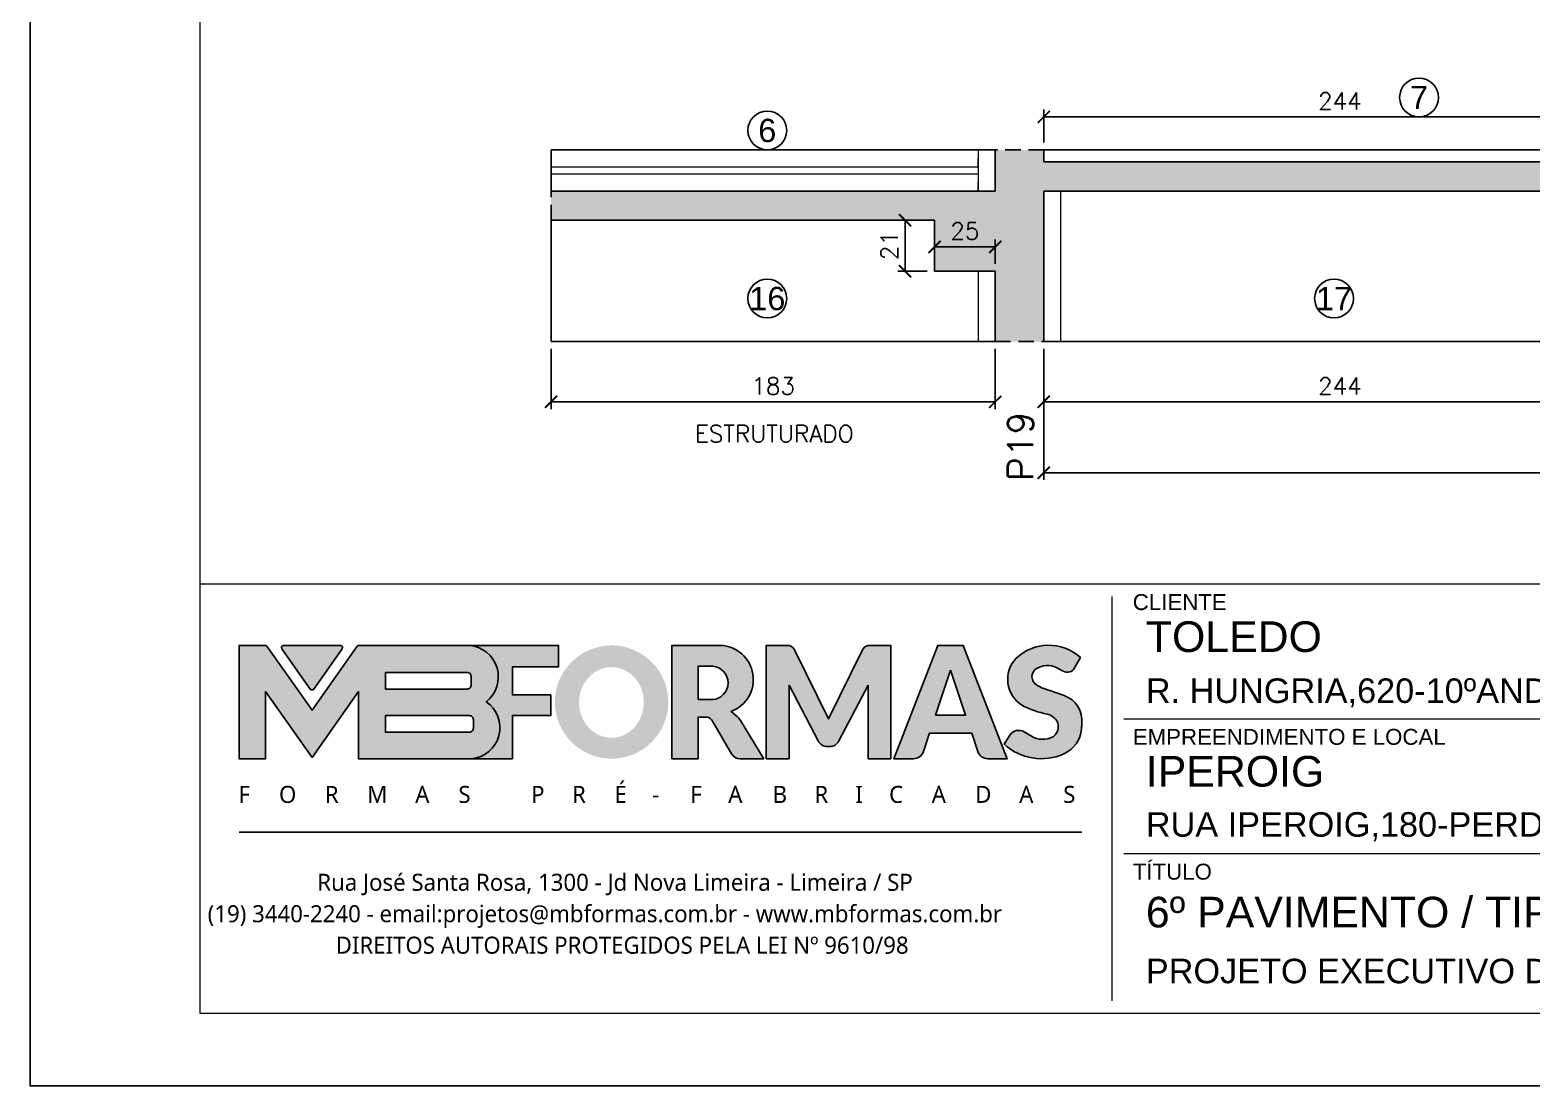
# Model space of a CAD drawing. Extents: x -23436 to 4767, y -4638 to 9755.
# Drawn here: x -17506 to -16888, y 632 to 1068 of the extents above; entities that cross this region are included whole.
import ezdxf
from ezdxf.enums import TextEntityAlignment as Align

# ---------------------------------------------------------------- set-up
doc = ezdxf.new("R2010")
doc.units = 0
doc.header["$PDMODE"] = 2
doc.header["$PDSIZE"] = 10
doc.linetypes.add('HIDDEN', pattern=[9.525, 6.35, -3.175])
doc.layers.get('0').update_dxf_attribs({"lineweight": 13})
doc.layers.get('Defpoints').update_dxf_attribs({"lineweight": 13})
for name, color, linetype in [('Concreto', 250, 'HIDDEN'), ('Cota', 4, 'Continuous'), ('MB Logo', 255, 'Continuous'), ('Painéis', 200, 'Continuous'), ('Romaneio', 10, 'Continuous')]:
    doc.layers.add(name, color=color, linetype=linetype)
for name, color, linetype, lineweight in [('FOLHA MB', 7, 'Continuous', 13), ('Sarr 2.2x7', 40, 'Continuous', 9), ('Texto Seção', 7, 'Continuous', 15)]:
    doc.layers.add(name, color=color, linetype=linetype, lineweight=lineweight)
doc.layers.add('Laje_Perimetro', color=7, linetype='Continuous', plot=False)
doc.styles.add('ARIAL', font='arial.ttf', dxfattribs={"oblique": 15, "height": 25})
doc.styles.add('MB_C01', font='arial.ttf', dxfattribs={"height": 1.3})
doc.styles.add('MB_C02', font='arial.ttf', dxfattribs={"height": 2})
doc.styles.add('MB_C03', font='arial.ttf', dxfattribs={"height": 2.5})
doc.styles.add('MtXpl_Lucida_Sans_Un', font='l_10646.ttf')
doc.styles.add('REGUA-120', font='ROMANS.shx', dxfattribs={"height": 15})
doc.styles.add('ROMANS', font='romans.shx')
doc.dimstyles.new('Cota Paínel', dxfattribs={"dimtxt": 7, "dimasz": 5, "dimexe": 3, "dimexo": 3, "dimgap": 3, "dimtad": 1, "dimdec": 1, "dimzin": 12, "dimdsep": 46, "dimtxsty": 'ROMANS', "dimblk": 'ARCHTICK', "dimcen": 0, "dimclrd": 4, "dimclre": 4, "dimclrt": 1, "dimadec": 1, "dimazin": 3, "dimtfac": 1, "dimtdec": 1, "dimtmove": 0, "dimatfit": 3, "dimldrblk": 'OBLIQUE', "dimfxl": 1, "dimtolj": 1, "dimtzin": 12, "dimarcsym": 0})

# ---------------------------------------------------------------- blocks, each defined once
blk = doc.blocks.new('MB-NOVO')
at = {"layer": 'MB Logo', "linetype": 'Continuous'}
h = blk.add_hatch(color=256, dxfattribs=at)
h.dxf.hatch_style = 1
h.set_gradient(color1=(242, 132, 69), color2=(247, 180, 141), rotation=90, tint=1)
h.paths.add_polyline_path([(-18529.58, 10980.84), (-18475.71, 10980.84, 0.706757), (-18468.67, 11008.01, 0.681802), (-18476.71, 11034.89), (-18529.36, 11034.89, 0.243712), (-18530.18, 11034.46), (-18551.72, 11003.93), (-18573.27, 11034.46, 0.243712), (-18574.09, 11034.89), (-18586.52, 11034.89), (-18586.52, 10980.84), (-18573.87, 10980.84), (-18573.87, 11012.87), (-18551.72, 10981.49), (-18529.58, 11012.87)])
h.paths.add_polyline_path([(-18516.75, 11014.08), (-18516.75, 11021.99), (-18477.79, 11021.99, -0.414214), (-18475.79, 11019.99), (-18475.79, 11016.08, -0.414214), (-18477.79, 11014.08)], flags=16)
h.paths.add_polyline_path([(-18516.75, 11001.39), (-18476.79, 11001.39, -0.414214), (-18474.79, 10999.39), (-18474.79, 10995.48, -0.414214), (-18476.79, 10993.48), (-18516.75, 10993.48)], flags=16)
at = {"layer": 'MB Logo', "true_color": 0x262626}
h = blk.add_hatch(color=250, dxfattribs=at)
h.dxf.hatch_style = 1
h.paths.add_polyline_path([(-18537.31, 11033.31, 0.60809), (-18538.12, 11034.89), (-18565.32, 11034.89, 0.60809), (-18566.14, 11033.31), (-18552.54, 11014.04, 0.518202), (-18550.91, 11014.04)])
h = blk.add_hatch(color=250, dxfattribs=at)
h.dxf.hatch_style = 1
h.paths.add_polyline_path([(-18456.17, 11011.29), (-18456.17, 11024.65), (-18434.21, 11024.65), (-18434.21, 11034.89), (-18476.71, 11034.89, -0.681802), (-18468.67, 11008.01, -0.706757), (-18475.71, 10980.84), (-18456.17, 10980.84), (-18456.17, 11001.45), (-18437.83, 11001.45), (-18437.83, 11011.29)])
h = blk.add_hatch(color=250, dxfattribs=at)
h.dxf.hatch_style = 1
h.paths.add_polyline_path([(-18435.91, 11007.86, 1), (-18381.87, 11007.86, 1)])
edge = h.paths.add_edge_path(flags=16)
edge.add_ellipse((-18408.97, 11007.68), major_axis=(0, 16.84), ratio=0.916255, start_angle=0, end_angle=360)
h = blk.add_hatch(color=250, dxfattribs=at)
h.dxf.hatch_style = 1
h.paths.add_polyline_path([(-18356.97, 11034.89), (-18380.17, 11034.89), (-18380.17, 10980.84), (-18367.64, 10980.84), (-18367.64, 11000.71), (-18363.41, 11000.71, -0.195765), (-18360.9, 10998.88), (-18351.79, 10983.24, 0.261385), (-18347.52, 10980.84), (-18336.38, 10980.84), (-18347.47, 10999, 0.082429), (-18349.61, 11001.48), (-18351.9, 11003.39, 0.81838)])
h.paths.add_polyline_path([(-18360.76, 11009), (-18367.64, 11009), (-18367.64, 11024.98), (-18360.76, 11024.98, -0.92578)], flags=16)
h = blk.add_hatch(color=250, dxfattribs=at)
h.dxf.hatch_style = 1
h.paths.add_polyline_path([(-18286.65, 11015.9), (-18286.65, 10980.84), (-18275.77, 10980.84), (-18275.77, 11034.89), (-18286.65, 11034.89, 0.216647), (-18289.44, 11032.44), (-18305.46, 10999.84), (-18321.61, 11032.7, 0.199908), (-18324.27, 11034.89), (-18335.15, 11034.89), (-18335.15, 10980.84), (-18324.27, 10980.84), (-18324.27, 11015.9), (-18310.42, 10989.3, 0.279644), (-18305.98, 10986.61, 0.340986), (-18300.5, 10989.3)])
h = blk.add_hatch(color=250, dxfattribs=at)
h.dxf.hatch_style = 1
h.paths.add_polyline_path([(-18274.36, 10980.84), (-18264.98, 10980.84, 0.322517), (-18260.24, 10984.26), (-18257.32, 10993), (-18237.21, 10993), (-18234.29, 10984.26, 0.322517), (-18229.55, 10980.84), (-18220.26, 10980.84), (-18241.25, 11034.89), (-18253.37, 11034.89)])
h.paths.add_polyline_path([(-18254.42, 11001.64), (-18247.26, 11023.04), (-18240.11, 11001.64)], flags=16)
h = blk.add_hatch(color=250, dxfattribs=at)
h.dxf.hatch_style = 1
h.paths.add_polyline_path([(-18206.02, 11024.02, -0.247671), (-18196.88, 11024.32), (-18193.53, 11022.53, 0.40799), (-18188.16, 11024.11), (-18185.37, 11029.08, 0.392837), (-18216.16, 11028.69, 0.467779), (-18213.26, 11006.32, 0.077523), (-18201.17, 11002.12, -0.214206), (-18196.11, 10997.94, -0.284295), (-18198.17, 10991.44, -0.26924), (-18208.78, 10991.57), (-18212.21, 10993.65, 0.407727), (-18219.02, 10992.06), (-18221.79, 10987.71, 0.296878), (-18193.23, 10983.12, 0.272251), (-18184.86, 10995.28), (-18184.65, 10997.88, 0.348906), (-18193.71, 11011.21), (-18200.42, 11013.47, -0.045018), (-18205.76, 11015.68, -0.618284)])
at = {"layer": 'MB Logo', "linetype": 'Continuous'}
blk.add_line((-18586.52, 10945.86), (-18184.78, 10945.86), dxfattribs=at)
at = {"layer": 'MB Logo', "color": 23, "linetype": 'Continuous', "true_color": 0xf28445}
for points in [[(-18573.27, 11034.46, 0.243712), (-18574.09, 11034.89), (-18586.52, 11034.89), (-18586.52, 10980.84), (-18573.87, 10980.84), (-18573.87, 11012.87), (-18551.72, 10981.49), (-18529.58, 11012.87), (-18529.58, 10980.84), (-18475.71, 10980.84, 0.706757), (-18468.67, 11008.01, 0.681802), (-18476.71, 11034.89), (-18529.36, 11034.89, 0.243712), (-18530.18, 11034.46), (-18551.72, 11003.93)], [(-18516.75, 11021.99), (-18477.79, 11021.99, -0.414214), (-18475.79, 11019.99), (-18475.79, 11016.08, -0.414214), (-18477.79, 11014.08), (-18516.75, 11014.08)], [(-18516.75, 11001.39), (-18476.79, 11001.39, -0.414214), (-18474.79, 10999.39), (-18474.79, 10995.48, -0.414214), (-18476.79, 10993.48), (-18516.75, 10993.48)]]:
    blk.add_lwpolyline(points, format="xyb", close=True, dxfattribs=at)
at = {"layer": 'MB Logo', "color": 250, "true_color": 0x262626}
for points in [[(-18537.31, 11033.31, 0.60809), (-18538.12, 11034.89), (-18565.32, 11034.89, 0.60809), (-18566.14, 11033.31), (-18552.54, 11014.04, 0.518202), (-18550.91, 11014.04)], [(-18437.83, 11011.29), (-18456.17, 11011.29), (-18456.17, 11024.65), (-18434.21, 11024.65), (-18434.21, 11034.89), (-18476.71, 11034.89, -0.681802), (-18468.67, 11008.01, -0.706757), (-18475.71, 10980.84), (-18456.17, 10980.84), (-18456.17, 11001.45), (-18437.83, 11001.45)], [(-18347.52, 10980.84), (-18336.38, 10980.84), (-18347.47, 10999, 0.082429), (-18349.61, 11001.48), (-18351.9, 11003.39, 0.81838), (-18356.97, 11034.89), (-18380.17, 11034.89), (-18380.17, 10980.84), (-18367.64, 10980.84), (-18367.64, 11000.71), (-18363.41, 11000.71, -0.209789), (-18360.79, 10998.69), (-18351.79, 10983.24, 0.261385)], [(-18286.65, 11015.9), (-18286.65, 10980.84), (-18275.77, 10980.84), (-18275.77, 11034.89), (-18286.65, 11034.89, 0.216647), (-18289.44, 11032.44), (-18305.46, 10999.84), (-18321.48, 11032.44, 0.216647), (-18324.27, 11034.89), (-18335.15, 11034.89), (-18335.15, 10980.84), (-18324.27, 10980.84), (-18324.27, 11015.9), (-18310.42, 10989.3, 0.279644), (-18305.98, 10986.61), (-18304.93, 10986.61, 0.279644), (-18300.5, 10989.3)], [(-18264.98, 10980.84, 0.322517), (-18260.24, 10984.26), (-18257.32, 10993), (-18237.21, 10993), (-18234.29, 10984.26, 0.322517), (-18229.55, 10980.84), (-18220.26, 10980.84), (-18241.25, 11034.89), (-18253.37, 11034.89), (-18274.36, 10980.84)], [(-18206.24, 11015.94, -0.549626), (-18206.37, 11023.82, -0.258723), (-18196.88, 11024.32), (-18193.53, 11022.53, 0.40799), (-18188.16, 11024.11), (-18185.37, 11029.08, 0.392837), (-18216.16, 11028.69, 0.467779), (-18213.26, 11006.32, 0.077523), (-18201.17, 11002.12, -0.203897), (-18196.26, 10998.22), (-18196.08, 10997.79, -0.267611), (-18197.99, 10991.6), (-18198.45, 10991.29, -0.261145), (-18208.78, 10991.57), (-18212.21, 10993.65, 0.407727), (-18219.02, 10992.06), (-18221.79, 10987.71, 0.296878), (-18193.23, 10983.12, 0.265963), (-18184.89, 10994.94), (-18184.67, 10997.65, 0.340466), (-18193.12, 11011.01), (-18200.42, 11013.47, -0.049298)], [(-18367.64, 11009), (-18360.76, 11009, 0.92578), (-18360.76, 11024.98), (-18367.64, 11024.98)]]:
    blk.add_lwpolyline(points, format="xyb", close=True, dxfattribs=at)
blk.add_lwpolyline([(-18247.26, 11023.04), (-18254.42, 11001.64), (-18240.11, 11001.64)], close=True, dxfattribs=at)
at = {"layer": 'MB Logo', "color": 250, "true_color": 0x262626, "style": 'MtXpl_Lucida_Sans_Un'}
for s, height, p in [('É', 8.12, (-18407.52, 10959.76)), ('F', 8.12, (-18586.78, 10959.76)), ('O', 8.12, (-18567.45, 10959.76)), ('R', 8.12, (-18545.63, 10959.76)), ('M', 8.12, (-18525.4, 10959.76)), ('A', 8.12, (-18502.51, 10959.76)), ('S', 8.12, (-18481.92, 10959.76)), ('P', 8.12, (-18447.27, 10959.76)), ('R', 8.12, (-18427.76, 10959.76)), ('-', 8.12, (-18389.56, 10959.76)), ('F', 8.12, (-18371.38, 10959.76)), ('A', 8.12, (-18353.29, 10959.76)), ('B', 8.12, (-18332.1, 10959.76)), ('R', 8.12, (-18312.21, 10959.76)), ('I', 8.12, (-18292.68, 10959.76)), ('C', 8.12, (-18276.61, 10959.76)), ('A', 8.12, (-18256.26, 10959.76)), ('D', 8.12, (-18235.54, 10959.76)), ('A', 8.12, (-18214.57, 10959.76)), ('S', 8.12, (-18193.6, 10959.76)), ('DIREITOS AUTORAIS PROTEGIDOS PELA LEI Nº 9610/98', 8.1225, (-18540.43, 10887.84))]:
    blk.add_text(s, height=height, dxfattribs=at).set_placement(p)
at = {"layer": 'MB Logo', "style": 'MtXpl_Lucida_Sans_Un'}
for s, p in [('Rua José Santa Rosa, 1300 - Jd Nova Limeira - Limeira / SP', (-18549.2, 10917.84)), ('(19) 3440-2240 - email:projetos@mbformas.com.br - www.mbformas.com.br', (-18601.47, 10902.84))]:
    blk.add_text(s, height=8.1225, dxfattribs=at).set_placement(p)
blk = doc.blocks.new('A$C169d8357')
at = {"layer": 'FOLHA MB', "color": 1}
for p, q in [((1109.82, 356.72), (70, 356.72)), ((445.65, 351.67), (445.65, 184.99)), ((781.5, 301.16), (450.7, 301.16)), ((938.09, 245.6), (450.7, 245.6))]:
    blk.add_line(p, q, dxfattribs=at)
for points in [[(0, 1199.94), (0, 149.94), (1485.02, 149.94), (1485.02, 1199.94)], [(70, 1169.94), (70, 179.94), (1455.02, 179.94), (1455.02, 1169.94)]]:
    blk.add_lwpolyline(points, close=True, dxfattribs=at)
at = {"layer": 'MB Logo', "xscale": 0.8642040370897565, "yscale": 0.8642040370897565, "zscale": 0.8642040370897565}
blk.add_blockref('MB-NOVO', (16148.65, -9204.85), dxfattribs=at)
at = {"layer": 'FOLHA MB', "color": 6}
for s, height, style, p in [('CLIENTE', 6.566, 'MB_C01', (454.33, 346.12)), ('R. HUNGRIA,620-10ºANDAR-SÃO PAULO-SP', 10.102, 'MB_C02', (459.73, 307.83)), ('EMPREENDIMENTO E LOCAL', 6.5663, 'MB_C01', (454.33, 290.56)), ('RUA IPEROIG,180-PERDIZES-SÃO PAULO-SP', 10.102, 'MB_C02', (459.73, 252.69)), ('TÍTULO', 6.566, 'MB_C01', (454.33, 234.99)), ('PROJETO EXECUTIVO DE LATERAIS DE VIGAS', 10.102, 'MB_C02', (459.73, 192.28))]:
    blk.add_text(s, height=height, dxfattribs=dict(at, style=style)).set_placement(p)
at = {"layer": 'FOLHA MB', "color": 5, "style": 'MB_C03'}
for s, height, p in [('TOLEDO', 12.628, (459.73, 328.83)), ('IPEROIG', 12.628, (459.73, 273.34)), ('6º PAVIMENTO / TIPO / DUPLEX INFERIOR', 12.6276, (459.73, 215.3))]:
    blk.add_text(s, height=height, dxfattribs=at).set_placement(p)
blk = doc.blocks.new('_ArchTick')
at = {"color": 0, "linetype": 'ByBlock', "const_width": 0.15}
blk.add_lwpolyline([(-0.5, -0.5), (0.5, 0.5)], dxfattribs=at)
blk = doc.blocks.new('*D911')
at = {"layer": 'Cota', "color": 4, "lineweight": -2, "transparency": 16777216}
for p, q in [((-17088.7, 936.12), (-17088.7, 911.27)), ((-16844.7, 936.12), (-16844.7, 911.27)), ((-17088.7, 914.27), (-16844.7, 914.27))]:
    blk.add_line(p, q, dxfattribs=at)
at = {"layer": 'Defpoints', "color": 0, "transparency": 16777216}
for p in [(-17088.7, 939.12), (-16844.7, 939.12), (-16844.7, 914.27)]:
    blk.add_point(p, dxfattribs=at)
at = {"layer": 'Cota', "color": 4, "lineweight": -2, "transparency": 16777216, "xscale": 5, "yscale": 5, "zscale": 5, "rotation": 180}
blk.add_blockref('_ArchTick', (-17088.7, 914.27), dxfattribs=at)
at = {"layer": 'Cota', "color": 4, "lineweight": -2, "transparency": 16777216, "xscale": 5, "yscale": 5, "zscale": 5}
blk.add_blockref('_ArchTick', (-16844.7, 914.27), dxfattribs=at)
at = {"layer": 'Cota', "color": 1, "transparency": 16777216, "insert": (-16966.7, 920.77), "char_height": 7, "attachment_point": 5, "style": 'ROMANS'}
blk.add_mtext('\\A1;244', dxfattribs=at)
blk = doc.blocks.new('_OBLIQUE')
at = {"color": 0, "linetype": 'ByBlock', "lineweight": -2}
for p, q in [((0, 0), (-1, 0)), ((-0.5, -0.5), (0.5, 0.5))]:
    blk.add_line(p, q, dxfattribs=at)
blk = doc.blocks.new('*D915')
at = {"layer": 'Cota', "color": 4, "lineweight": -2, "transparency": 16777216}
for p, q in [((-17291.7, 936.12), (-17291.7, 911.27)), ((-17108.7, 936.12), (-17108.7, 911.27)), ((-17291.7, 914.27), (-17108.7, 914.27))]:
    blk.add_line(p, q, dxfattribs=at)
at = {"layer": 'Defpoints', "color": 0, "transparency": 16777216}
for p in [(-17291.7, 939.12), (-17108.7, 939.12), (-17108.7, 914.27)]:
    blk.add_point(p, dxfattribs=at)
at = {"layer": 'Cota', "color": 4, "lineweight": -2, "transparency": 16777216, "xscale": 5, "yscale": 5, "zscale": 5, "rotation": 180}
blk.add_blockref('_ArchTick', (-17291.7, 914.27), dxfattribs=at)
at = {"layer": 'Cota', "color": 4, "lineweight": -2, "transparency": 16777216, "xscale": 5, "yscale": 5, "zscale": 5}
blk.add_blockref('_ArchTick', (-17108.7, 914.27), dxfattribs=at)
at = {"layer": 'Cota', "color": 1, "transparency": 16777216, "insert": (-17200.2, 920.77), "char_height": 7, "attachment_point": 5, "style": 'ROMANS'}
blk.add_mtext('\\A1;183', dxfattribs=at)
blk = doc.blocks.new('*D916')
at = {"layer": 'Cota', "color": 4, "lineweight": -2, "transparency": 16777216}
for p, q in [((-17088.7, 936.12), (-17088.7, 882.05)), ((-16205.7, 936.12), (-16205.7, 882.05)), ((-17088.7, 885.05), (-16205.7, 885.05))]:
    blk.add_line(p, q, dxfattribs=at)
at = {"layer": 'Defpoints', "color": 0, "transparency": 16777216}
for p in [(-17088.7, 939.12), (-16205.7, 939.12), (-16205.7, 885.05)]:
    blk.add_point(p, dxfattribs=at)
at = {"layer": 'Cota', "color": 4, "lineweight": -2, "transparency": 16777216, "xscale": 5, "yscale": 5, "zscale": 5, "rotation": 180}
blk.add_blockref('_ArchTick', (-17088.7, 885.05), dxfattribs=at)
at = {"layer": 'Cota', "color": 4, "lineweight": -2, "transparency": 16777216, "xscale": 5, "yscale": 5, "zscale": 5}
blk.add_blockref('_ArchTick', (-16205.7, 885.05), dxfattribs=at)
at = {"layer": 'Cota', "color": 1, "transparency": 16777216, "insert": (-16647.2, 891.55), "char_height": 7, "attachment_point": 5, "style": 'ROMANS'}
blk.add_mtext('\\A1;883', dxfattribs=at)
blk = doc.blocks.new('*D938')
at = {"layer": 'Cota', "color": 4, "lineweight": -2, "transparency": 16777216}
for p, q in [((-17136.7, 989.12), (-17148.85, 989.12)), ((-17145.85, 968.12), (-17145.85, 989.12)), ((-17136.7, 968.12), (-17148.85, 968.12))]:
    blk.add_line(p, q, dxfattribs=at)
at = {"layer": 'Defpoints', "color": 0, "transparency": 16777216}
for p in [(-17145.85, 989.12), (-17133.7, 989.12), (-17133.7, 968.12)]:
    blk.add_point(p, dxfattribs=at)
at = {"layer": 'Cota', "color": 4, "lineweight": -2, "transparency": 16777216, "xscale": 5, "yscale": 5, "zscale": 5}
for p, rotation in [((-17145.85, 989.12), 90), ((-17145.85, 968.12), 270)]:
    blk.add_blockref('_ArchTick', p, dxfattribs=dict(at, rotation=rotation))
at = {"layer": 'Cota', "color": 1, "transparency": 16777216, "insert": (-17152.35, 978.62), "char_height": 7, "attachment_point": 5, "rotation": 90, "style": 'ROMANS'}
blk.add_mtext('\\A1;21', dxfattribs=at)
blk = doc.blocks.new('*D939')
at = {"layer": 'Cota', "color": 4, "lineweight": -2, "transparency": 16777216}
for p, q in [((-17133.7, 971.12), (-17133.7, 981.15)), ((-17133.7, 978.15), (-17108.7, 978.15)), ((-17108.7, 971.12), (-17108.7, 981.15))]:
    blk.add_line(p, q, dxfattribs=at)
at = {"layer": 'Defpoints', "color": 0, "transparency": 16777216}
for p in [(-17108.7, 978.15), (-17133.7, 968.12), (-17108.7, 968.12)]:
    blk.add_point(p, dxfattribs=at)
at = {"layer": 'Cota', "color": 4, "lineweight": -2, "transparency": 16777216, "xscale": 5, "yscale": 5, "zscale": 5, "rotation": 180}
blk.add_blockref('_ArchTick', (-17133.7, 978.15), dxfattribs=at)
at = {"layer": 'Cota', "color": 4, "lineweight": -2, "transparency": 16777216, "xscale": 5, "yscale": 5, "zscale": 5}
blk.add_blockref('_ArchTick', (-17108.7, 978.15), dxfattribs=at)
at = {"layer": 'Cota', "color": 1, "transparency": 16777216, "insert": (-17121.2, 984.65), "char_height": 7, "attachment_point": 5, "style": 'ROMANS'}
blk.add_mtext('\\A1;25', dxfattribs=at)
blk = doc.blocks.new('*D944')
at = {"layer": 'Cota', "color": 4, "lineweight": -2, "transparency": 16777216}
for p, q in [((-17088.7, 1021.12), (-17088.7, 1034.7)), ((-16844.7, 1021.12), (-16844.7, 1034.7)), ((-17088.7, 1031.7), (-16844.7, 1031.7))]:
    blk.add_line(p, q, dxfattribs=at)
at = {"layer": 'Defpoints', "color": 0, "transparency": 16777216}
for p in [(-16844.7, 1031.7), (-17088.7, 1018.12), (-16844.7, 1018.12)]:
    blk.add_point(p, dxfattribs=at)
at = {"layer": 'Cota', "color": 4, "lineweight": -2, "transparency": 16777216, "xscale": 5, "yscale": 5, "zscale": 5, "rotation": 180}
blk.add_blockref('_ArchTick', (-17088.7, 1031.7), dxfattribs=at)
at = {"layer": 'Cota', "color": 4, "lineweight": -2, "transparency": 16777216, "xscale": 5, "yscale": 5, "zscale": 5}
blk.add_blockref('_ArchTick', (-16844.7, 1031.7), dxfattribs=at)
at = {"layer": 'Cota', "color": 1, "transparency": 16777216, "insert": (-16966.7, 1038.2), "char_height": 7, "attachment_point": 5, "style": 'ROMANS'}
blk.add_mtext('\\A1;244', dxfattribs=at)

msp = doc.modelspace()

# ---------------------------------------------------------------- hatches: boundary and pattern name
at = {"layer": 'Concreto'}
h = msp.add_hatch(dxfattribs=at)
h.set_pattern_fill('AR-CONC', color=256, scale=2.5)
h.set_pattern_definition([(50, (0, 21.121), (17.931505, -1.568803), [1.875, -20.625]), (355, (0, 21.121), (-3.468783, 18.804803), [1.5, -16.5]), (100.45144, (1.494, 20.99), (14.462721, 17.236), [1.593505, -17.528553]), (46.1842, (0, 26.121), (26.681033, -4.137982), [2.8125, -30.9375]), (96.63564, (2.223, 25.776), (23.36655, 24.352965), [2.39026, -26.292844]), (351.18416, (0, 26.12), (23.36655, 24.352965), [2.25, -24.75]), (21, (2.5, 24.871), (14.922676, -10.065472), [1.875, -20.625]), (326, (2.5, 24.871), (6.082883, 18.128751), [1.5, -16.5]), (71.45144, (3.744, 24.032), (21.00556, 8.063279), [1.593505, -17.528553]), (37.5, (0, 21.121), (0.3039964, 8.3223463), [0, -16.3, 0, -16.75, 0, -16.5625]), (7.5, (0, 21.121), (6.5767384, 9.860293), [0, -9.55, 0, -15.925, 0, -6.3125]), (327.5, (-5.575, 21.121), (13.345561, -0.5638718), [0, -6.25, 0, -19.5, 0, -25.875]), (317.5, (-8.075, 21.121), (14.579654, 2.5026246), [0, -8.125, 0, -12.95, 0, -18.375])])
h.paths.add_polyline_path([(-16408.7, 1001.12), (-16205.7, 1001.12), (-16205.7, 1013.12), (-17088.7, 1013.12), (-17088.7, 1018.12), (-17108.7, 1018.12), (-17108.7, 1018.04), (-17108.7, 1001.12), (-17291.7, 1001.12), (-17291.7, 989.12), (-17133.7, 989.12), (-17133.7, 968.12), (-17108.7, 968.12), (-17108.7, 939.12), (-17088.7, 939.12), (-17088.7, 1001.12), (-17081.7, 1001.12), (-16466.7, 1001.12), (-16466.7, 979.12), (-16408.7, 979.12)])

# ---------------------------------------------------------------- linework, layer by layer
for p, q in [((-17088.7, 1018.12), (-17108.7, 1018.12)), ((-17291.7, 989.12), (-17291.7, 1001.12)), ((-17108.7, 939.12), (-17088.7, 939.12))]:
    msp.add_line(p, q, dxfattribs=at)
at = {"layer": 'Laje_Perimetro'}
msp.add_lwpolyline([(-16021.36, 1682.26), (-17506.38, 1682.26), (-17506.38, 632.26), (-16021.36, 632.26)], close=True, dxfattribs=at)
at = {"layer": 'Painéis'}
for p, q in [((-17291.7, 1018.12), (-17291.7, 1001.12)), ((-17108.7, 1018.12), (-17291.7, 1018.12)), ((-17108.7, 1018.12), (-17108.7, 1001.12)), ((-17088.7, 1018.12), (-17088.7, 1013.12)), ((-17088.7, 1018.12), (-16205.7, 1018.12)), ((-17088.7, 1013.12), (-16205.7, 1013.12)), ((-17108.7, 1001.12), (-17291.7, 1001.12)), ((-17088.7, 1001.12), (-16466.7, 1001.12)), ((-17088.7, 1001.12), (-17088.7, 939.12)), ((-17291.7, 989.12), (-17291.7, 939.12)), ((-17133.7, 989.12), (-17291.7, 989.12)), ((-17133.7, 989.12), (-17133.7, 968.12)), ((-17133.7, 968.12), (-17108.7, 968.12)), ((-17108.7, 968.12), (-17108.7, 939.12)), ((-17291.7, 939.12), (-17108.7, 939.12)), ((-17088.7, 939.12), (-16205.7, 939.12))]:
    msp.add_line(p, q, dxfattribs=at)
at = {"layer": 'Romaneio'}
for centre in [(-16934.09, 1039.7), (-17202.62, 1026.12), (-17202.62, 956.83), (-16969.12, 956.83)]:
    msp.add_circle(centre, 8, dxfattribs=at)
at = {"layer": 'Sarr 2.2x7', "color": 50}
for p, q in [((-17291.7, 1018.12), (-17291.7, 1014.62)), ((-17291.7, 1018.12), (-17115.7, 1018.12)), ((-17115.7, 1018.12), (-17112.2, 1018.12)), ((-17115.7, 1018.12), (-17115.7, 1001.12)), ((-17115.7, 1018.12), (-17115.7, 1014.62)), ((-17108.7, 1018.12), (-17112.2, 1018.12)), ((-17108.7, 1018.12), (-17108.7, 1001.12)), ((-17088.7, 1018.12), (-17088.7, 1015.62)), ((-17088.7, 1018.12), (-16205.7, 1018.12)), ((-17088.7, 1013.12), (-17088.7, 1015.62)), ((-17291.7, 1011.12), (-17291.7, 1014.62)), ((-17291.7, 1011.12), (-17115.7, 1011.12)), ((-17115.7, 1011.12), (-17115.7, 1014.62)), ((-17088.7, 1013.12), (-16205.7, 1013.12)), ((-17115.7, 1008.12), (-17291.7, 1008.12)), ((-17291.7, 1008.12), (-17291.7, 1004.62)), ((-17291.7, 1001.12), (-17291.7, 1004.62)), ((-17115.7, 1008.12), (-17115.7, 1004.62)), ((-17115.7, 1001.12), (-17115.7, 1004.62)), ((-17115.7, 1001.12), (-17291.7, 1001.12)), ((-17115.7, 1001.12), (-17112.2, 1001.12)), ((-17108.7, 1001.12), (-17112.2, 1001.12)), ((-17088.7, 939.12), (-17088.7, 1001.12)), ((-17088.7, 1001.12), (-17085.2, 1001.12)), ((-17081.7, 1001.12), (-17085.2, 1001.12)), ((-17081.7, 939.12), (-17081.7, 1001.12)), ((-17115.7, 968.12), (-17112.2, 968.12)), ((-17115.7, 968.12), (-17115.7, 939.12)), ((-17108.7, 968.12), (-17112.2, 968.12)), ((-17108.7, 968.12), (-17108.7, 939.12)), ((-17115.7, 939.12), (-17112.2, 939.12)), ((-17108.7, 939.12), (-17112.2, 939.12)), ((-17088.7, 939.12), (-17085.2, 939.12)), ((-17081.7, 939.12), (-17085.2, 939.12))]:
    msp.add_line(p, q, dxfattribs=at)

# ---------------------------------------------------------------- block references
at = {"layer": 'MB Logo'}
msp.add_blockref('A$C169d8357', (-17506.38, 482.32), dxfattribs=at)

# ---------------------------------------------------------------- texts
at = {"layer": 'Painéis', "color": 1, "insert": (-17199.71, 901.11), "char_height": 7, "attachment_point": 5, "style": 'ROMANS'}
msp.add_mtext('\\A1;ESTRUTURADO', dxfattribs=at)
at = {"layer": 'Romaneio', "color": 0, "style": 'ARIAL'}
for s, p in [('7', (-16934.09, 1039.7)), ('6', (-17202.62, 1026.12)), ('16', (-17202.62, 956.83)), ('17', (-16969.12, 956.83))]:
    msp.add_text(s, height=9.6, dxfattribs=at).set_placement(p, align=Align.MIDDLE_CENTER)
at = {"layer": 'Texto Seção', "style": 'REGUA-120', "width": 1.05}
msp.add_text('P19', height=10.4, rotation=90, dxfattribs=at).set_placement((-17098.3, 895.91), align=Align.MIDDLE_CENTER)

# ---------------------------------------------------------------- dimensions: what is measured, and where the dimension line sits
at = {"layer": 'Cota'}
for base, p1, p2, picture, middle in [((-16844.7, 1031.7), (-17088.7, 1018.12), (-16844.7, 1018.12), '*D944', (-16966.7, 1038.2)), ((-17108.7, 978.15), (-17133.7, 968.12), (-17108.7, 968.12), '*D939', (-17121.2, 984.65)), ((-17108.7, 914.27), (-17291.7, 939.12), (-17108.7, 939.12), '*D915', (-17200.2, 920.77)), ((-16844.7, 914.27), (-17088.7, 939.12), (-16844.7, 939.12), '*D911', (-16966.7, 920.77)), ((-16205.7, 885.05), (-17088.7, 939.12), (-16205.7, 939.12), '*D916', (-16647.2, 891.55))]:
    dim = msp.add_linear_dim(base=base, p1=p1, p2=p2, dimstyle='Cota Paínel', dxfattribs=at)
    dim.commit()
    dim.dimension.update_dxf_attribs({"geometry": picture, "text_midpoint": middle})
dim = msp.add_linear_dim(base=(-17145.85, 989.12), p1=(-17133.7, 968.12), p2=(-17133.7, 989.12), angle=90, dimstyle='Cota Paínel', dxfattribs=at)
dim.commit()
dim.dimension.update_dxf_attribs({"geometry": '*D938', "text_midpoint": (-17152.35, 978.62)})

doc.saveas('drawing.dxf')
